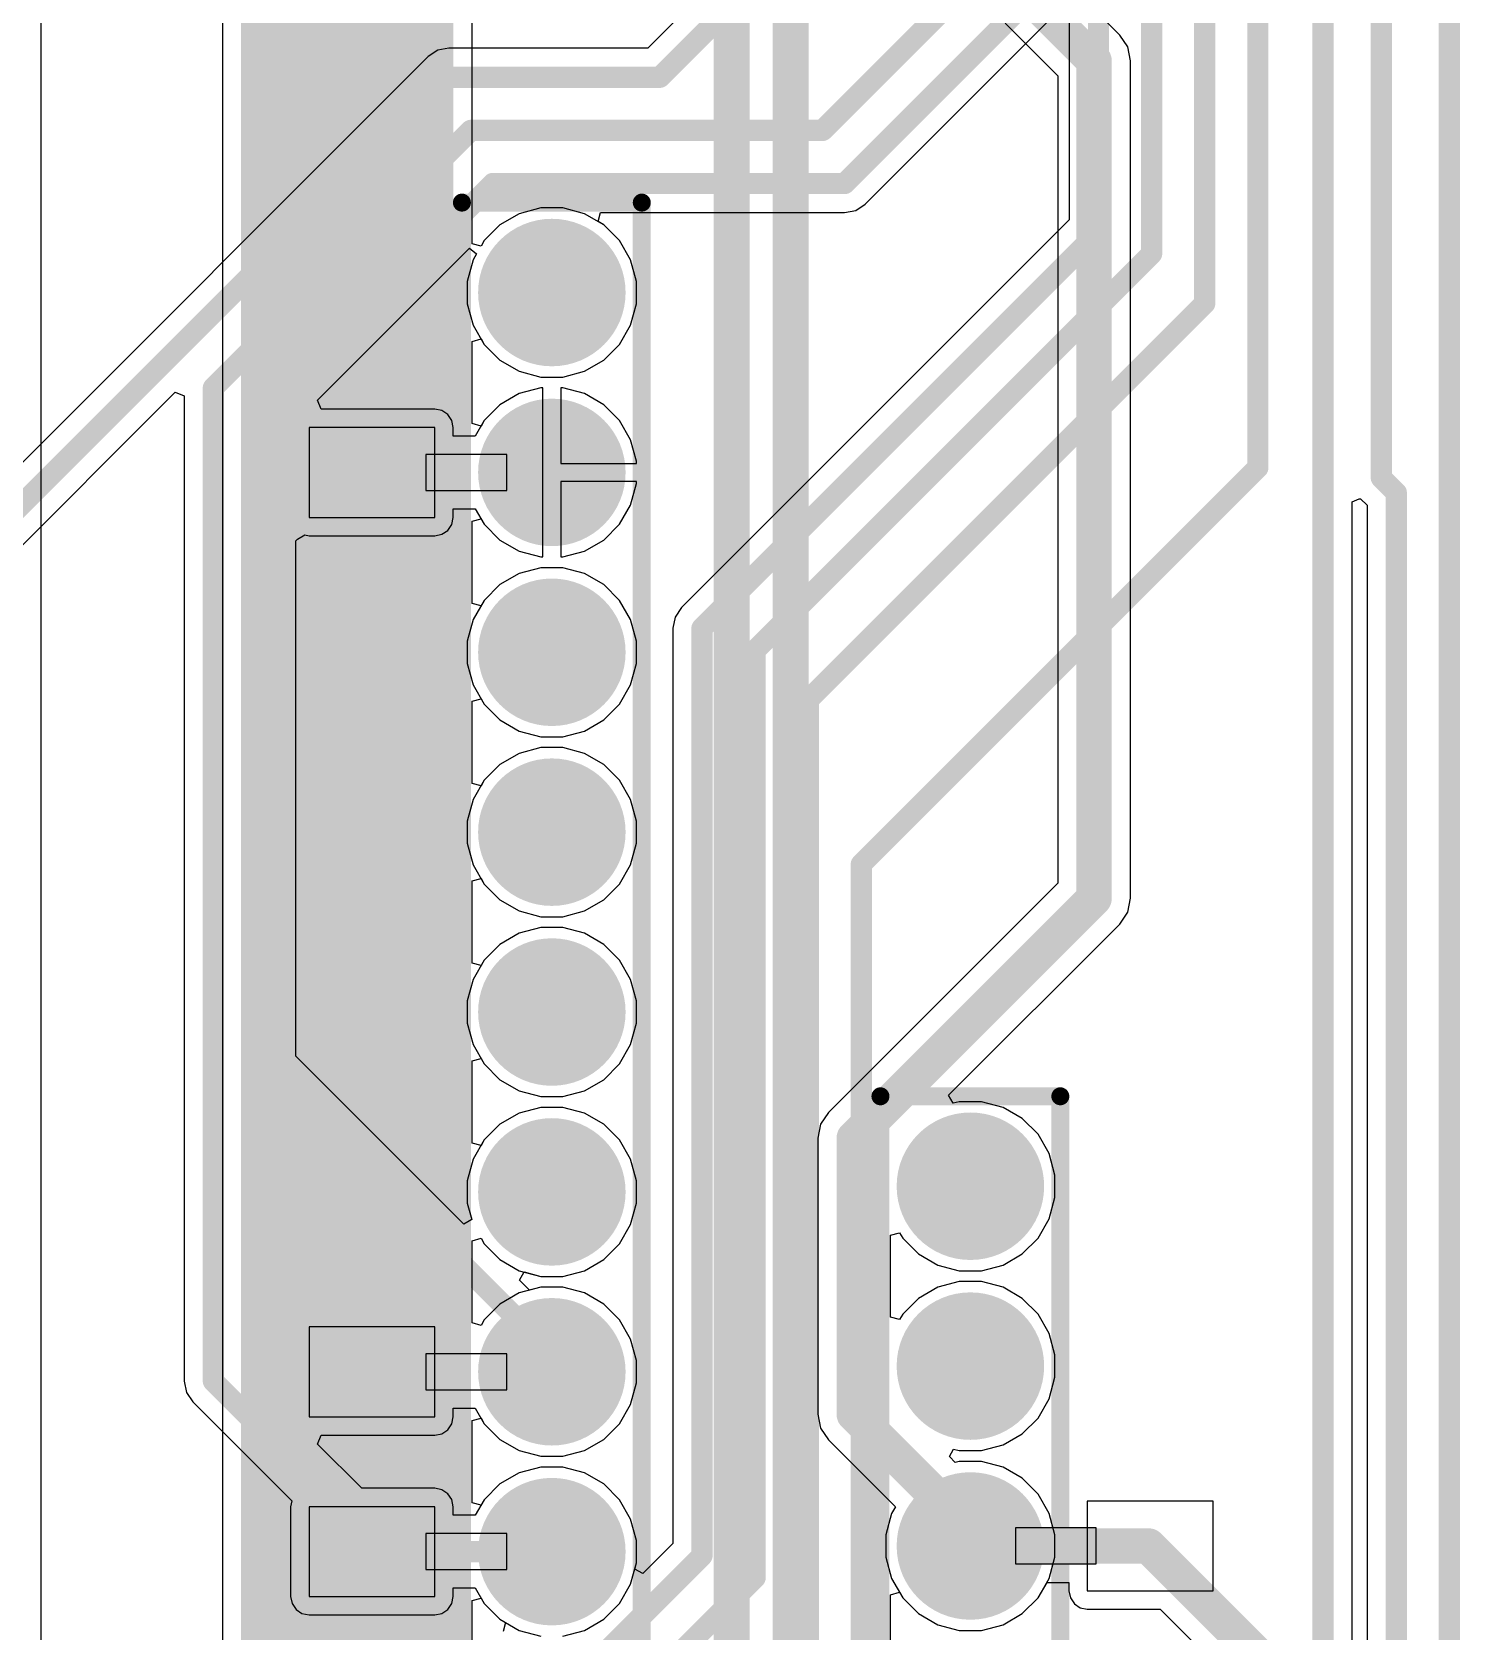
# Model space of a CAD drawing. Header units: inches. Extents: x -0.01 to 4.3, y -0.01 to 7.88.
# Drawn here: x 1.739 to 2.532, y 1.407 to 2.296 of the extents above; entities that cross this region are included whole.
import ezdxf

# ---------------------------------------------------------------- set-up
doc = ezdxf.new("R2010")
doc.units = ezdxf.units.IN
doc.header["$MEASUREMENT"] = 0
for name, color, linetype in [('Bottom Layer', 5, 'Continuous'), ('Bottom Solder', 6, 'Continuous'), ('Multi-Layer', 9, 'Continuous'), ('Pad Holes', 156, 'Continuous'), ('Route Tool Path', 56, 'Continuous'), ('Top Layer', 1, 'Continuous'), ('Top Overlay', 2, 'Continuous'), ('Top Solder', 216, 'Continuous')]:
    doc.layers.add(name, color=color, linetype=linetype)

# ---------------------------------------------------------------- blocks, each defined once
blk = doc.blocks.new('M_______M____S______34')
at = {"layer": 'Bottom Layer'}
h = blk.add_hatch(color=5, dxfattribs=at)
edge = h.paths.add_edge_path()
edge.add_arc((0.95, 0.625), 0.037, 0, 360)
h = blk.add_hatch(color=5, dxfattribs=at)
edge = h.paths.add_edge_path()
edge.add_arc((0.95, 0.525), 0.037, 0, 360)
h = blk.add_hatch(color=5, dxfattribs=at)
edge = h.paths.add_edge_path()
edge.add_arc((0.95, 0.425), 0.037, 0, 360)
h = blk.add_hatch(color=5, dxfattribs=at)
edge = h.paths.add_edge_path()
edge.add_arc((0.95, 0.325), 0.037, 0, 360)
h = blk.add_hatch(color=5, dxfattribs=at)
edge = h.paths.add_edge_path()
edge.add_arc((0.95, 0.225), 0.037, 0, 360)
h = blk.add_hatch(color=5, dxfattribs=at)
edge = h.paths.add_edge_path()
edge.add_arc((0.95, 0.125), 0.037, 0, 360)
h = blk.add_hatch(color=5, dxfattribs=at)
edge = h.paths.add_edge_path()
edge.add_arc((0.95, 0.025), 0.037, 0, 360)
h = blk.add_hatch(color=5, dxfattribs=at)
edge = h.paths.add_edge_path()
edge.add_arc((0.95, -0.075), 0.037, 0, 360)
at = {"layer": 'Bottom Solder'}
h = blk.add_hatch(color=6, dxfattribs=at)
edge = h.paths.add_edge_path()
edge.add_arc((0.95, 0.625), 0.041, 0, 360)
h = blk.add_hatch(color=6, dxfattribs=at)
edge = h.paths.add_edge_path()
edge.add_arc((0.95, 0.525), 0.041, 0, 360)
h = blk.add_hatch(color=6, dxfattribs=at)
edge = h.paths.add_edge_path()
edge.add_arc((0.95, 0.425), 0.041, 0, 360)
h = blk.add_hatch(color=6, dxfattribs=at)
edge = h.paths.add_edge_path()
edge.add_arc((0.95, 0.325), 0.041, 0, 360)
h = blk.add_hatch(color=6, dxfattribs=at)
edge = h.paths.add_edge_path()
edge.add_arc((0.95, 0.225), 0.041, 0, 360)
h = blk.add_hatch(color=6, dxfattribs=at)
edge = h.paths.add_edge_path()
edge.add_arc((0.95, 0.125), 0.041, 0, 360)
h = blk.add_hatch(color=6, dxfattribs=at)
edge = h.paths.add_edge_path()
edge.add_arc((0.95, 0.025), 0.041, 0, 360)
h = blk.add_hatch(color=6, dxfattribs=at)
edge = h.paths.add_edge_path()
edge.add_arc((0.95, -0.075), 0.041, 0, 360)
at = {"layer": 'Multi-Layer'}
h = blk.add_hatch(color=9, dxfattribs=at)
edge = h.paths.add_edge_path()
edge.add_arc((0.95, 0.625), 0.037, 0, 360)
h = blk.add_hatch(color=9, dxfattribs=at)
edge = h.paths.add_edge_path()
edge.add_arc((0.95, 0.525), 0.037, 0, 360)
h = blk.add_hatch(color=9, dxfattribs=at)
edge = h.paths.add_edge_path()
edge.add_arc((0.95, 0.425), 0.037, 0, 360)
h = blk.add_hatch(color=9, dxfattribs=at)
edge = h.paths.add_edge_path()
edge.add_arc((0.95, 0.325), 0.037, 0, 360)
h = blk.add_hatch(color=9, dxfattribs=at)
edge = h.paths.add_edge_path()
edge.add_arc((0.95, 0.225), 0.037, 0, 360)
h = blk.add_hatch(color=9, dxfattribs=at)
edge = h.paths.add_edge_path()
edge.add_arc((0.95, 0.125), 0.037, 0, 360)
h = blk.add_hatch(color=9, dxfattribs=at)
edge = h.paths.add_edge_path()
edge.add_arc((0.95, 0.025), 0.037, 0, 360)
h = blk.add_hatch(color=9, dxfattribs=at)
edge = h.paths.add_edge_path()
edge.add_arc((0.95, -0.075), 0.037, 0, 360)
at = {"layer": 'Pad Holes'}
h = blk.add_hatch(color=7, dxfattribs=at)
edge = h.paths.add_edge_path()
edge.add_arc((0.95, 0.625), 0.02, 0, 360)
h = blk.add_hatch(color=7, dxfattribs=at)
edge = h.paths.add_edge_path()
edge.add_arc((0.95, 0.525), 0.02, 0, 360)
h = blk.add_hatch(color=7, dxfattribs=at)
edge = h.paths.add_edge_path()
edge.add_arc((0.95, 0.425), 0.02, 0, 360)
h = blk.add_hatch(color=7, dxfattribs=at)
edge = h.paths.add_edge_path()
edge.add_arc((0.95, 0.325), 0.02, 0, 360)
h = blk.add_hatch(color=7, dxfattribs=at)
edge = h.paths.add_edge_path()
edge.add_arc((0.95, 0.225), 0.02, 0, 360)
h = blk.add_hatch(color=7, dxfattribs=at)
edge = h.paths.add_edge_path()
edge.add_arc((0.95, 0.125), 0.02, 0, 360)
h = blk.add_hatch(color=7, dxfattribs=at)
edge = h.paths.add_edge_path()
edge.add_arc((0.95, 0.025), 0.02, 0, 360)
h = blk.add_hatch(color=7, dxfattribs=at)
edge = h.paths.add_edge_path()
edge.add_arc((0.95, -0.075), 0.02, 0, 360)
at = {"layer": 'Top Layer'}
h = blk.add_hatch(color=1, dxfattribs=at)
edge = h.paths.add_edge_path()
edge.add_arc((0.95, 0.625), 0.037, 0, 360)
h = blk.add_hatch(color=1, dxfattribs=at)
edge = h.paths.add_edge_path()
edge.add_arc((0.95, 0.525), 0.037, 0, 360)
h = blk.add_hatch(color=1, dxfattribs=at)
edge = h.paths.add_edge_path()
edge.add_arc((0.95, 0.425), 0.037, 0, 360)
h = blk.add_hatch(color=1, dxfattribs=at)
edge = h.paths.add_edge_path()
edge.add_arc((0.95, 0.325), 0.037, 0, 360)
h = blk.add_hatch(color=1, dxfattribs=at)
edge = h.paths.add_edge_path()
edge.add_arc((0.95, 0.225), 0.037, 0, 360)
h = blk.add_hatch(color=1, dxfattribs=at)
edge = h.paths.add_edge_path()
edge.add_arc((0.95, 0.125), 0.037, 0, 360)
h = blk.add_hatch(color=1, dxfattribs=at)
edge = h.paths.add_edge_path()
edge.add_arc((0.95, 0.025), 0.037, 0, 360)
h = blk.add_hatch(color=1, dxfattribs=at)
edge = h.paths.add_edge_path()
edge.add_arc((0.95, -0.075), 0.037, 0, 360)
at = {"layer": 'Top Solder'}
h = blk.add_hatch(color=216, dxfattribs=at)
edge = h.paths.add_edge_path()
edge.add_arc((0.95, 0.625), 0.041, 0, 360)
h = blk.add_hatch(color=216, dxfattribs=at)
edge = h.paths.add_edge_path()
edge.add_arc((0.95, 0.525), 0.041, 0, 360)
h = blk.add_hatch(color=216, dxfattribs=at)
edge = h.paths.add_edge_path()
edge.add_arc((0.95, 0.425), 0.041, 0, 360)
h = blk.add_hatch(color=216, dxfattribs=at)
edge = h.paths.add_edge_path()
edge.add_arc((0.95, 0.325), 0.041, 0, 360)
h = blk.add_hatch(color=216, dxfattribs=at)
edge = h.paths.add_edge_path()
edge.add_arc((0.95, 0.225), 0.041, 0, 360)
h = blk.add_hatch(color=216, dxfattribs=at)
edge = h.paths.add_edge_path()
edge.add_arc((0.95, 0.125), 0.041, 0, 360)
h = blk.add_hatch(color=216, dxfattribs=at)
edge = h.paths.add_edge_path()
edge.add_arc((0.95, 0.025), 0.041, 0, 360)
h = blk.add_hatch(color=216, dxfattribs=at)
edge = h.paths.add_edge_path()
edge.add_arc((0.95, -0.075), 0.041, 0, 360)
at = {"layer": 'Bottom Layer'}
for p, q in [((0.885, 0.55), (0.815, 0.55)), ((0.815, 0.55), (0.815, 0.5)), ((0.885, 0.5), (0.885, 0.55)), ((0.925, 0.535), (0.88, 0.535)), ((0.88, 0.535), (0.88, 0.515)), ((0.925, 0.515), (0.925, 0.535)), ((0.88, 0.515), (0.925, 0.515)), ((0.815, 0.5), (0.885, 0.5)), ((0.885, 0.05), (0.815, 0.05)), ((0.815, 0.05), (0.815, 0)), ((0.885, 0), (0.885, 0.05)), ((0.925, 0.035), (0.88, 0.035)), ((0.88, 0.035), (0.88, 0.015)), ((0.925, 0.015), (0.925, 0.035)), ((0.88, 0.015), (0.925, 0.015)), ((0.815, 0), (0.885, 0)), ((0.885, -0.05), (0.815, -0.05)), ((0.815, -0.05), (0.815, -0.1)), ((0.885, -0.1), (0.885, -0.05)), ((0.925, -0.065), (0.88, -0.065)), ((0.88, -0.065), (0.88, -0.085)), ((0.925, -0.085), (0.925, -0.065)), ((0.88, -0.085), (0.925, -0.085)), ((0.815, -0.1), (0.885, -0.1))]:
    blk.add_line(p, q, dxfattribs=at)
at = {"layer": 'Route Tool Path'}
blk.add_lwpolyline([(1.05, -1.025, 0.008, 0.008, 0), (1.05, 1.075, 0.008, 0.008, 0)], format="xyseb", dxfattribs=at)
at = {"layer": 'Top Overlay'}
for points in [[(1.05, -1.025, 0.02, 0.02, 0), (1.05, 1.075, 0.02, 0.02, 0)], [(0.9, -0.125, 0.01, 0.01, 0), (0.9, 0.675, 0.01, 0.01, 0)], [(0.9, 0.675, 0.01, 0.01, 0), (1, 0.675, 0.01, 0.01, 0)], [(1, -0.125, 0.01, 0.01, 0), (1, 0.675, 0.01, 0.01, 0)]]:
    blk.add_lwpolyline(points, format="xyseb", dxfattribs=at)
for points in [[(0.8975, 0.675, 0.005, 0.005, 1), (0.9025, 0.675, 0.005, 0.005, 1)], [(0.8975, 0.675, 0.005, 0.005, 1), (0.9025, 0.675, 0.005, 0.005, 1)], [(0.9975, 0.675, 0.005, 0.005, 1), (1.0025, 0.675, 0.005, 0.005, 1)], [(0.9975, 0.675, 0.005, 0.005, 1), (1.0025, 0.675, 0.005, 0.005, 1)]]:
    blk.add_lwpolyline(points, format="xyseb", close=True, dxfattribs=at)
blk = doc.blocks.new('M_______M____S______35')
at = {"layer": 'Bottom Layer'}
h = blk.add_hatch(color=5, dxfattribs=at)
edge = h.paths.add_edge_path()
edge.add_arc((-0.95, 0.225), 0.037, 0, 360)
h = blk.add_hatch(color=5, dxfattribs=at)
edge = h.paths.add_edge_path()
edge.add_arc((-0.95, 0.125), 0.037, 0, 360)
h = blk.add_hatch(color=5, dxfattribs=at)
edge = h.paths.add_edge_path()
edge.add_arc((-0.95, 0.025), 0.037, 0, 360)
at = {"layer": 'Bottom Solder'}
h = blk.add_hatch(color=6, dxfattribs=at)
edge = h.paths.add_edge_path()
edge.add_arc((-0.95, 0.225), 0.041, 0, 360)
h = blk.add_hatch(color=6, dxfattribs=at)
edge = h.paths.add_edge_path()
edge.add_arc((-0.95, 0.125), 0.041, 0, 360)
h = blk.add_hatch(color=6, dxfattribs=at)
edge = h.paths.add_edge_path()
edge.add_arc((-0.95, 0.025), 0.041, 0, 360)
at = {"layer": 'Multi-Layer'}
h = blk.add_hatch(color=9, dxfattribs=at)
edge = h.paths.add_edge_path()
edge.add_arc((-0.95, 0.225), 0.037, 0, 360)
h = blk.add_hatch(color=9, dxfattribs=at)
edge = h.paths.add_edge_path()
edge.add_arc((-0.95, 0.125), 0.037, 0, 360)
h = blk.add_hatch(color=9, dxfattribs=at)
edge = h.paths.add_edge_path()
edge.add_arc((-0.95, 0.025), 0.037, 0, 360)
at = {"layer": 'Pad Holes'}
h = blk.add_hatch(color=7, dxfattribs=at)
edge = h.paths.add_edge_path()
edge.add_arc((-0.95, 0.225), 0.02, 0, 360)
h = blk.add_hatch(color=7, dxfattribs=at)
edge = h.paths.add_edge_path()
edge.add_arc((-0.95, 0.125), 0.02, 0, 360)
h = blk.add_hatch(color=7, dxfattribs=at)
edge = h.paths.add_edge_path()
edge.add_arc((-0.95, 0.025), 0.02, 0, 360)
at = {"layer": 'Top Layer'}
h = blk.add_hatch(color=1, dxfattribs=at)
edge = h.paths.add_edge_path()
edge.add_arc((-0.95, 0.225), 0.037, 0, 360)
h = blk.add_hatch(color=1, dxfattribs=at)
edge = h.paths.add_edge_path()
edge.add_arc((-0.95, 0.125), 0.037, 0, 360)
h = blk.add_hatch(color=1, dxfattribs=at)
edge = h.paths.add_edge_path()
edge.add_arc((-0.95, 0.025), 0.037, 0, 360)
at = {"layer": 'Top Solder'}
h = blk.add_hatch(color=216, dxfattribs=at)
edge = h.paths.add_edge_path()
edge.add_arc((-0.95, 0.225), 0.041, 0, 360)
h = blk.add_hatch(color=216, dxfattribs=at)
edge = h.paths.add_edge_path()
edge.add_arc((-0.95, 0.125), 0.041, 0, 360)
h = blk.add_hatch(color=216, dxfattribs=at)
edge = h.paths.add_edge_path()
edge.add_arc((-0.95, 0.025), 0.041, 0, 360)
at = {"layer": 'Bottom Layer'}
for p, q in [((-0.885, 0.05), (-0.885, 0)), ((-0.815, 0.05), (-0.885, 0.05)), ((-0.815, 0), (-0.815, 0.05)), ((-0.925, 0.035), (-0.925, 0.015)), ((-0.88, 0.035), (-0.925, 0.035)), ((-0.88, 0.015), (-0.88, 0.035)), ((-0.925, 0.015), (-0.88, 0.015)), ((-0.885, 0), (-0.815, 0))]:
    blk.add_line(p, q, dxfattribs=at)
at = {"layer": 'Route Tool Path'}
blk.add_lwpolyline([(-1.05, -1.075, 0.008, 0.008, 0), (-1.05, 1.075, 0.008, 0.008, 0)], format="xyseb", dxfattribs=at)
at = {"layer": 'Top Overlay'}
for points in [[(-1.05, -1.075, 0.02, 0.02, 0), (-1.05, 1.075, 0.02, 0.02, 0)], [(-1, -0.325, 0.01, 0.01, 0), (-1, 0.275, 0.01, 0.01, 0)], [(-1, 0.275, 0.01, 0.01, 0), (-0.9, 0.275, 0.01, 0.01, 0)], [(-0.9, -0.325, 0.01, 0.01, 0), (-0.9, 0.275, 0.01, 0.01, 0)]]:
    blk.add_lwpolyline(points, format="xyseb", dxfattribs=at)
for points in [[(-1.0025, 0.275, 0.005, 0.005, 1), (-0.9975, 0.275, 0.005, 0.005, 1)], [(-1.0025, 0.275, 0.005, 0.005, 1), (-0.9975, 0.275, 0.005, 0.005, 1)], [(-0.9025, 0.275, 0.005, 0.005, 1), (-0.8975, 0.275, 0.005, 0.005, 1)], [(-0.9025, 0.275, 0.005, 0.005, 1), (-0.8975, 0.275, 0.005, 0.005, 1)]]:
    blk.add_lwpolyline(points, format="xyseb", close=True, dxfattribs=at)

msp = doc.modelspace()

# ---------------------------------------------------------------- linework, layer by layer
at = {"layer": 'Bottom Layer'}
for p, q in [((2.13415, 2.34033), (2.0809, 2.28708)), ((2.20179, 2.20034), (2.31023, 2.30877)), ((2.31523, 2.3067), (2.31523, 2.19168)), ((1.96411, 2.28584), (1.95885, 2.28233)), ((1.97031, 2.28708), (1.96411, 2.28584)), ((2.0809, 2.28708), (1.97031, 2.28708)), ((1.95885, 2.28233), (0.52247, 0.84595)), ((2.19033, 2.19559), (2.19653, 2.19682)), ((2.19653, 2.19682), (2.20179, 2.20034)), ((2.05331, 2.19059), (2.05465, 2.19559)), ((2.05642, 2.18879), (2.05331, 2.19059)), ((2.05465, 2.19559), (2.19033, 2.19559)), ((2.06517, 2.18004), (2.05642, 2.18879)), ((2.31523, 2.19168), (2.09956, 1.97601)), ((2.07136, 2.16932), (2.06517, 2.18004)), ((1.89728, 2.09138), (1.98176, 2.17585)), ((1.98376, 2.16932), (1.98056, 2.15737)), ((1.98176, 2.17585), (1.98576, 2.17278)), ((1.98576, 2.17278), (1.98376, 2.16932)), ((2.07456, 2.15737), (2.07136, 2.16932)), ((1.98056, 2.15737), (1.98056, 2.14499)), ((2.07456, 2.14499), (2.07456, 2.15737)), ((1.98056, 2.14499), (1.98376, 2.13304)), ((2.07136, 2.13304), (2.07456, 2.14499)), ((1.98376, 2.13304), (1.98995, 2.12232)), ((2.06517, 2.12232), (2.07136, 2.13304)), ((1.98995, 2.12232), (1.9987, 2.11357)), ((2.05642, 2.11357), (2.06517, 2.12232)), ((1.9987, 2.11357), (2.00942, 2.10738)), ((2.00942, 2.10738), (2.02137, 2.10418)), ((2.03375, 2.10418), (2.0457, 2.10738)), ((2.0457, 2.10738), (2.05642, 2.11357)), ((2.02137, 2.09818), (2.00942, 2.09498)), ((2.02137, 2.10418), (2.03375, 2.10418)), ((2.02256, 2.09818), (2.02137, 2.09818)), ((2.02256, 2.05118), (2.02256, 2.09818)), ((2.03375, 2.09818), (2.03256, 2.09818)), ((2.03256, 2.09818), (2.03256, 2.05618)), ((2.0457, 2.09498), (2.03375, 2.09818)), ((0.55015, 0.82776), (1.81819, 2.0958)), ((1.81819, 2.0958), (1.82319, 2.09373)), ((1.82319, 2.09373), (1.82319, 1.54592)), ((1.89935, 2.08638), (1.89728, 2.09138)), ((2.00942, 2.09498), (1.9987, 2.08879)), ((2.05642, 2.08879), (2.0457, 2.09498)), ((1.96256, 2.08638), (1.89935, 2.08638)), ((1.96646, 2.0856), (1.96256, 2.08638)), ((1.96977, 2.08339), (1.96646, 2.0856)), ((1.97198, 2.08008), (1.96977, 2.08339)), ((1.9987, 2.08879), (1.98995, 2.08004)), ((2.06517, 2.08004), (2.05642, 2.08879)), ((1.97276, 2.07618), (1.97198, 2.08008)), ((1.97276, 2.07138), (1.97276, 2.07618)), ((1.98495, 2.07138), (1.97276, 2.07138)), ((1.98995, 2.08004), (1.98495, 2.07138)), ((2.07136, 2.06932), (2.06517, 2.08004)), ((2.07456, 2.05737), (2.07136, 2.06932)), ((2.03256, 2.05618), (2.07456, 2.05618)), ((2.07456, 2.05618), (2.07456, 2.05737)), ((2.02256, 2.00418), (2.02256, 2.05118)), ((2.07456, 2.04618), (2.03256, 2.04618)), ((2.03256, 2.04618), (2.03256, 2.00418)), ((2.07136, 2.03304), (2.07456, 2.04499)), ((2.07456, 2.04499), (2.07456, 2.04618)), ((2.47248, 2.03486), (2.47637, 2.03642)), ((2.47637, 2.03642), (2.47714, 2.03648)), ((2.47714, 2.03648), (2.48078, 2.033)), ((1.97276, 2.02618), (1.97276, 2.03099)), ((1.97276, 2.03099), (1.98495, 2.03099)), ((1.98495, 2.03099), (1.98995, 2.02232)), ((2.06517, 2.02232), (2.07136, 2.03304)), ((2.47248, 0.99526), (2.47248, 2.03486)), ((2.48078, 2.033), (2.48078, 0.95138)), ((1.96646, 2.01676), (1.96977, 2.01897)), ((1.96977, 2.01897), (1.97198, 2.02228)), ((1.97198, 2.02228), (1.97276, 2.02618)), ((1.98995, 2.02232), (1.9987, 2.01357)), ((2.05642, 2.01357), (2.06517, 2.02232)), ((1.88515, 2.01309), (1.88614, 2.01412)), ((1.88515, 1.72658), (1.88515, 2.01309)), ((1.88614, 2.01412), (1.89015, 2.01646)), ((1.89015, 2.01646), (1.89256, 2.01599)), ((1.89256, 2.01599), (1.96256, 2.01599)), ((1.96256, 2.01599), (1.96646, 2.01676)), ((1.9987, 2.01357), (2.00942, 2.00738)), ((2.0457, 2.00738), (2.05642, 2.01357)), ((2.00942, 2.00738), (2.02137, 2.00418)), ((2.02137, 2.00418), (2.02256, 2.00418)), ((2.03256, 2.00418), (2.03375, 2.00418)), ((2.03375, 2.00418), (2.0457, 2.00738)), ((2.00942, 1.99498), (1.9987, 1.98879)), ((2.02137, 1.99818), (2.00942, 1.99498)), ((2.03375, 1.99818), (2.02137, 1.99818)), ((2.0457, 1.99498), (2.03375, 1.99818)), ((2.05642, 1.98879), (2.0457, 1.99498)), ((1.9987, 1.98879), (1.98995, 1.98004)), ((2.06517, 1.98004), (2.05642, 1.98879)), ((1.98995, 1.98004), (1.98376, 1.96932)), ((2.07136, 1.96932), (2.06517, 1.98004)), ((2.09956, 1.97601), (2.09605, 1.97075)), ((1.98376, 1.96932), (1.98056, 1.95737)), ((2.07456, 1.95737), (2.07136, 1.96932)), ((2.09605, 1.97075), (2.09481, 1.96454)), ((1.98056, 1.95737), (1.98056, 1.94499)), ((2.07456, 1.94499), (2.07456, 1.95737)), ((2.09481, 1.96454), (2.09481, 1.45564)), ((1.98056, 1.94499), (1.98376, 1.93304)), ((2.07136, 1.93304), (2.07456, 1.94499)), ((1.98376, 1.93304), (1.98995, 1.92232)), ((2.06517, 1.92232), (2.07136, 1.93304)), ((1.98995, 1.92232), (1.9987, 1.91357)), ((2.05642, 1.91357), (2.06517, 1.92232)), ((1.9987, 1.91357), (2.00942, 1.90738)), ((2.0457, 1.90738), (2.05642, 1.91357)), ((2.00942, 1.90738), (2.02137, 1.90418)), ((2.02137, 1.90418), (2.03375, 1.90418)), ((2.03375, 1.90418), (2.0457, 1.90738)), ((2.00942, 1.89498), (1.9987, 1.88879)), ((2.02137, 1.89818), (2.00942, 1.89498)), ((2.03375, 1.89818), (2.02137, 1.89818)), ((2.0457, 1.89498), (2.03375, 1.89818)), ((2.05642, 1.88879), (2.0457, 1.89498)), ((1.9987, 1.88879), (1.98995, 1.88004)), ((2.06517, 1.88004), (2.05642, 1.88879)), ((1.98995, 1.88004), (1.98376, 1.86932)), ((2.07136, 1.86932), (2.06517, 1.88004)), ((1.98376, 1.86932), (1.98056, 1.85737)), ((2.07456, 1.85737), (2.07136, 1.86932)), ((1.98056, 1.85737), (1.98056, 1.84499)), ((2.07456, 1.84499), (2.07456, 1.85737)), ((1.98056, 1.84499), (1.98376, 1.83304)), ((2.07136, 1.83304), (2.07456, 1.84499)), ((1.98376, 1.83304), (1.98995, 1.82232)), ((2.06517, 1.82232), (2.07136, 1.83304)), ((1.98995, 1.82232), (1.9987, 1.81357)), ((1.9987, 1.81357), (2.00942, 1.80738)), ((2.0457, 1.80738), (2.05642, 1.81357)), ((2.05642, 1.81357), (2.06517, 1.82232)), ((2.00942, 1.80738), (2.02137, 1.80418)), ((2.03375, 1.80418), (2.0457, 1.80738)), ((2.02137, 1.79818), (2.00942, 1.79498)), ((2.02137, 1.80418), (2.03375, 1.80418)), ((2.03375, 1.79818), (2.02137, 1.79818)), ((2.0457, 1.79498), (2.03375, 1.79818)), ((1.9987, 1.78879), (1.98995, 1.78004)), ((2.00942, 1.79498), (1.9987, 1.78879)), ((2.05642, 1.78879), (2.0457, 1.79498)), ((2.06517, 1.78004), (2.05642, 1.78879)), ((1.98995, 1.78004), (1.98376, 1.76932)), ((2.07136, 1.76932), (2.06517, 1.78004)), ((1.98376, 1.76932), (1.98056, 1.75737)), ((2.07456, 1.75737), (2.07136, 1.76932)), ((1.98056, 1.75737), (1.98056, 1.74499)), ((2.07456, 1.74499), (2.07456, 1.75737)), ((1.98056, 1.74499), (1.98376, 1.73304)), ((2.07136, 1.73304), (2.07456, 1.74499)), ((1.97855, 1.63318), (1.88515, 1.72658)), ((1.98376, 1.73304), (1.98995, 1.72232)), ((2.06517, 1.72232), (2.07136, 1.73304)), ((1.98995, 1.72232), (1.9987, 1.71357)), ((2.05642, 1.71357), (2.06517, 1.72232)), ((1.9987, 1.71357), (2.00942, 1.70738)), ((2.00942, 1.70738), (2.02137, 1.70418)), ((2.03375, 1.70418), (2.0457, 1.70738)), ((2.0457, 1.70738), (2.05642, 1.71357)), ((2.02137, 1.69818), (2.00942, 1.69498)), ((2.02137, 1.70418), (2.03375, 1.70418)), ((2.03375, 1.69818), (2.02137, 1.69818)), ((2.0457, 1.69498), (2.03375, 1.69818)), ((2.00942, 1.69498), (1.9987, 1.68879)), ((2.05642, 1.68879), (2.0457, 1.69498)), ((1.9987, 1.68879), (1.98995, 1.68004)), ((2.06517, 1.68004), (2.05642, 1.68879)), ((1.98995, 1.68004), (1.98376, 1.66932)), ((2.07136, 1.66932), (2.06517, 1.68004)), ((1.98376, 1.66932), (1.98056, 1.65737)), ((2.07456, 1.65737), (2.07136, 1.66932)), ((1.98056, 1.65737), (1.98056, 1.64499)), ((2.07456, 1.64499), (2.07456, 1.65737)), ((1.98056, 1.64499), (1.98303, 1.63577)), ((2.07136, 1.63304), (2.07456, 1.64499)), ((1.98303, 1.63577), (1.97855, 1.63318)), ((2.06517, 1.62232), (2.07136, 1.63304)), ((2.05642, 1.61357), (2.06517, 1.62232)), ((2.0457, 1.60738), (2.05642, 1.61357)), ((2.00956, 1.60217), (2.01215, 1.60665)), ((2.0152, 1.59653), (2.00956, 1.60217)), ((2.01215, 1.60665), (2.02137, 1.60418)), ((2.02137, 1.60418), (2.03375, 1.60418)), ((2.03375, 1.60418), (2.0457, 1.60738)), ((2.02137, 1.59818), (2.0152, 1.59653)), ((2.03375, 1.59818), (2.02137, 1.59818)), ((2.0457, 1.59498), (2.03375, 1.59818)), ((2.05642, 1.58879), (2.0457, 1.59498)), ((2.06517, 1.58004), (2.05642, 1.58879)), ((2.07136, 1.56932), (2.06517, 1.58004)), ((2.07456, 1.55737), (2.07136, 1.56932)), ((2.07456, 1.54499), (2.07456, 1.55737)), ((1.82319, 1.54592), (1.82443, 1.53972)), ((1.82443, 1.53972), (1.82794, 1.53446)), ((2.07136, 1.53304), (2.07456, 1.54499)), ((1.82794, 1.53446), (1.883, 1.4794)), ((1.97276, 1.52618), (1.97276, 1.53099)), ((1.97276, 1.53099), (1.98495, 1.53099)), ((1.98495, 1.53099), (1.98995, 1.52232)), ((2.06517, 1.52232), (2.07136, 1.53304)), ((1.96977, 1.51897), (1.97198, 1.52228)), ((1.97198, 1.52228), (1.97276, 1.52618)), ((1.98995, 1.52232), (1.9987, 1.51357)), ((2.05642, 1.51357), (2.06517, 1.52232)), ((1.89728, 1.51099), (1.89935, 1.51599)), ((1.89935, 1.51599), (1.96256, 1.51599)), ((1.96256, 1.51599), (1.96646, 1.51676)), ((1.96646, 1.51676), (1.96977, 1.51897)), ((1.9987, 1.51357), (2.00942, 1.50738)), ((2.0457, 1.50738), (2.05642, 1.51357)), ((1.92189, 1.48638), (1.89728, 1.51099)), ((2.00942, 1.50738), (2.02137, 1.50418)), ((2.02137, 1.50418), (2.03375, 1.50418)), ((2.03375, 1.50418), (2.0457, 1.50738)), ((2.00942, 1.49498), (1.9987, 1.48879)), ((2.02137, 1.49818), (2.00942, 1.49498)), ((2.03375, 1.49818), (2.02137, 1.49818)), ((2.0457, 1.49498), (2.03375, 1.49818)), ((2.05642, 1.48879), (2.0457, 1.49498)), ((1.96256, 1.48638), (1.92189, 1.48638)), ((1.96646, 1.4856), (1.96256, 1.48638)), ((1.96977, 1.48339), (1.96646, 1.4856)), ((1.9987, 1.48879), (1.98995, 1.48004)), ((2.06517, 1.48004), (2.05642, 1.48879)), ((1.883, 1.4794), (1.88236, 1.47618)), ((1.88236, 1.47618), (1.88236, 1.42618)), ((1.97198, 1.48008), (1.96977, 1.48339)), ((1.97276, 1.47618), (1.97198, 1.48008)), ((1.97276, 1.47138), (1.97276, 1.47618)), ((1.98995, 1.48004), (1.98495, 1.47138)), ((2.07136, 1.46932), (2.06517, 1.48004)), ((1.98495, 1.47138), (1.97276, 1.47138)), ((2.07456, 1.45737), (2.07136, 1.46932)), ((2.07456, 1.44499), (2.07456, 1.45737)), ((2.09481, 1.45564), (2.07811, 1.43894)), ((2.07363, 1.44152), (2.07456, 1.44499)), ((2.07811, 1.43894), (2.07363, 1.44152)), ((2.29785, 1.42547), (2.30283, 1.4341)), ((2.30283, 1.4341), (2.31504, 1.4341)), ((2.31504, 1.4341), (2.31504, 1.42933)), ((1.88236, 1.42618), (1.88314, 1.42228)), ((1.97198, 1.42228), (1.97276, 1.42618)), ((1.97276, 1.42618), (1.97276, 1.43099)), ((1.97276, 1.43099), (1.98495, 1.43099)), ((1.98495, 1.43099), (1.98995, 1.42232)), ((2.21583, 1.42724), (2.22083, 1.42858)), ((2.21583, 1.38142), (2.21583, 1.42724)), ((2.22083, 1.42858), (2.22263, 1.42547)), ((2.22263, 1.42547), (2.23138, 1.41672)), ((2.28909, 1.41672), (2.29785, 1.42547)), ((2.31504, 1.42933), (2.31582, 1.42543)), ((2.31582, 1.42543), (2.31803, 1.42212)), ((1.88314, 1.42228), (1.88535, 1.41897)), ((1.88535, 1.41897), (1.88866, 1.41676)), ((1.88866, 1.41676), (1.89256, 1.41599)), ((1.89256, 1.41599), (1.96256, 1.41599)), ((1.96256, 1.41599), (1.96646, 1.41676)), ((1.96646, 1.41676), (1.96977, 1.41897)), ((1.96977, 1.41897), (1.97198, 1.42228)), ((1.98995, 1.42232), (1.9987, 1.41357)), ((1.9987, 1.41357), (2.00181, 1.41178)), ((2.23138, 1.41672), (2.24209, 1.41053)), ((2.27838, 1.41053), (2.28909, 1.41672)), ((2.31803, 1.42212), (2.32133, 1.41991)), ((2.32133, 1.41991), (2.32524, 1.41913)), ((2.32524, 1.41913), (2.3658, 1.41913)), ((2.3658, 1.41913), (2.3904, 1.39453)), ((2.00181, 1.41178), (2.00047, 1.40678)), ((2.24209, 1.41053), (2.25405, 1.40733)), ((2.25405, 1.40733), (2.26642, 1.40733)), ((2.26642, 1.40733), (2.27838, 1.41053))]:
    msp.add_line(p, q, dxfattribs=at)
for points in [[(2.52653, 0.92722, 0.01181, 0.01181, 0), (2.52653, 2.63509, 0.01181, 0.01181, 0)], [(2.48868, 2.04823, 0.01181, 0.01181, 0), (2.48868, 2.54752, 0.01181, 0.01181, 0)], [(2.45626, 0.99526, 0.01181, 0.01181, 0), (2.45626, 2.53818, 0.01181, 0.01181, 0)], [(2.42003, 2.05377, 0.01181, 0.01181, 0), (2.42003, 2.51452, 0.01181, 0.01181, 0)], [(2.3905, 2.14512, 0.01181, 0.01181, 0), (2.3905, 2.50229, 0.01181, 0.01181, 0)], [(2.36098, 2.17273, 0.01181, 0.01181, 0), (2.36098, 2.49006, 0.01181, 0.01181, 0)], [(2.33145, 2.18496, 0.01181, 0.01181, 0), (2.33145, 2.47783, 0.01181, 0.01181, 0)], [(2.17809, 2.24133, 0.01181, 0.01181, 0), (2.27239, 2.33563, 0.01181, 0.01181, 0)], [(2.08762, 2.27086, 0.01181, 0.01181, 0), (2.14562, 2.32886, 0.01181, 0.01181, 0)], [(2.19033, 2.2118, 0.01181, 0.01181, 0), (2.30192, 2.3234, 0.01181, 0.01181, 0)], [(0.53394, 0.83448, 0.01181, 0.01181, 0), (1.97031, 2.27086, 0.01181, 0.01181, 0)], [(1.97031, 2.27086, 0.01181, 0.01181, 0), (2.08762, 2.27086, 0.01181, 0.01181, 0)], [(1.83941, 2.0982, 0.01181, 0.01181, 0), (1.98254, 2.24133, 0.01181, 0.01181, 0)], [(1.98254, 2.24133, 0.01181, 0.01181, 0), (2.17809, 2.24133, 0.01181, 0.01181, 0)], [(1.86894, 2.08597, 0.01181, 0.01181, 0), (1.99477, 2.2118, 0.01181, 0.01181, 0)], [(1.99477, 2.2118, 0.01181, 0.01181, 0), (2.19033, 2.2118, 0.01181, 0.01181, 0)], [(2.11103, 1.96454, 0.01181, 0.01181, 0), (2.33145, 2.18496, 0.01181, 0.01181, 0)], [(2.14056, 1.95231, 0.01181, 0.01181, 0), (2.36098, 2.17273, 0.01181, 0.01181, 0)], [(2.17009, 1.92471, 0.01181, 0.01181, 0), (2.3905, 2.14512, 0.01181, 0.01181, 0)], [(1.83941, 1.54592, 0.01181, 0.01181, 0), (1.83941, 2.0982, 0.01181, 0.01181, 0)], [(1.86894, 1.71986, 0.01181, 0.01181, 0), (1.86894, 2.08597, 0.01181, 0.01181, 0)], [(2.19961, 1.83336, 0.01181, 0.01181, 0), (2.42003, 2.05377, 0.01181, 0.01181, 0)], [(2.48868, 2.04823, 0.01181, 0.01181, 0), (2.497, 2.03992, 0.01181, 0.01181, 0)], [(2.497, 0.94466, 0.01181, 0.01181, 0), (2.497, 2.03992, 0.01181, 0.01181, 0)], [(2.11103, 1.44892, 0.01181, 0.01181, 0), (2.11103, 1.96454, 0.01181, 0.01181, 0)], [(2.14056, 1.43669, 0.01181, 0.01181, 0), (2.14056, 1.95231, 0.01181, 0.01181, 0)], [(2.17009, 1.39371, 0.01181, 0.01181, 0), (2.17009, 1.92471, 0.01181, 0.01181, 0)], [(2.19961, 1.22324, 0.01181, 0.01181, 0), (2.19961, 1.83336, 0.01181, 0.01181, 0)], [(1.86894, 1.71986, 0.01181, 0.01181, 0), (2.02756, 1.56124, 0.01181, 0.01181, 0)], [(2.02756, 1.55118, 0.01181, 0.01181, 0), (2.02756, 1.56124, 0.01181, 0.01181, 0)], [(1.83941, 1.54592, 0.01181, 0.01181, 0), (1.93415, 1.45118, 0.01181, 0.01181, 0)], [(2.26024, 1.45433, 0.01969, 0.01969, 0), (2.35921, 1.45433, 0.01969, 0.01969, 0)], [(2.35921, 1.45433, 0.01969, 0.01969, 0), (2.4228, 1.39075, 0.01969, 0.01969, 0)], [(1.93415, 1.45118, 0.01181, 0.01181, 0), (2.02756, 1.45118, 0.01181, 0.01181, 0)], [(2.05267, 1.39056, 0.01181, 0.01181, 0), (2.11103, 1.44892, 0.01181, 0.01181, 0)], [(2.0649, 1.36103, 0.01181, 0.01181, 0), (2.14056, 1.43669, 0.01181, 0.01181, 0)]]:
    msp.add_lwpolyline(points, format="xyseb", dxfattribs=at)
for points in [[(1.96736, 2.27086, 0.00591, 0.00591, 1), (1.97327, 2.27086, 0.00591, 0.00591, 1)], [(1.96736, 2.27086, 0.00591, 0.00591, 1), (1.97327, 2.27086, 0.00591, 0.00591, 1)], [(2.08467, 2.27086, 0.00591, 0.00591, 1), (2.09057, 2.27086, 0.00591, 0.00591, 1)], [(2.08467, 2.27086, 0.00591, 0.00591, 1), (2.09057, 2.27086, 0.00591, 0.00591, 1)], [(1.97959, 2.24133, 0.00591, 0.00591, 1), (1.9855, 2.24133, 0.00591, 0.00591, 1)], [(1.97959, 2.24133, 0.00591, 0.00591, 1), (1.9855, 2.24133, 0.00591, 0.00591, 1)], [(2.17514, 2.24133, 0.00591, 0.00591, 1), (2.18105, 2.24133, 0.00591, 0.00591, 1)], [(2.17514, 2.24133, 0.00591, 0.00591, 1), (2.18105, 2.24133, 0.00591, 0.00591, 1)], [(1.99182, 2.2118, 0.00591, 0.00591, 1), (1.99773, 2.2118, 0.00591, 0.00591, 1)], [(1.99182, 2.2118, 0.00591, 0.00591, 1), (1.99773, 2.2118, 0.00591, 0.00591, 1)], [(2.18737, 2.2118, 0.00591, 0.00591, 1), (2.19328, 2.2118, 0.00591, 0.00591, 1)], [(2.18737, 2.2118, 0.00591, 0.00591, 1), (2.19328, 2.2118, 0.00591, 0.00591, 1)], [(2.3285, 2.18496, 0.00591, 0.00591, 1), (2.3344, 2.18496, 0.00591, 0.00591, 1)], [(2.3285, 2.18496, 0.00591, 0.00591, 1), (2.3344, 2.18496, 0.00591, 0.00591, 1)], [(2.35802, 2.17273, 0.00591, 0.00591, 1), (2.36393, 2.17273, 0.00591, 0.00591, 1)], [(2.35802, 2.17273, 0.00591, 0.00591, 1), (2.36393, 2.17273, 0.00591, 0.00591, 1)], [(2.38755, 2.14512, 0.00591, 0.00591, 1), (2.39346, 2.14512, 0.00591, 0.00591, 1)], [(2.38755, 2.14512, 0.00591, 0.00591, 1), (2.39346, 2.14512, 0.00591, 0.00591, 1)], [(1.83646, 2.0982, 0.00591, 0.00591, 1), (1.84236, 2.0982, 0.00591, 0.00591, 1)], [(1.83646, 2.0982, 0.00591, 0.00591, 1), (1.84236, 2.0982, 0.00591, 0.00591, 1)], [(1.86598, 2.08597, 0.00591, 0.00591, 1), (1.87189, 2.08597, 0.00591, 0.00591, 1)], [(1.86598, 2.08597, 0.00591, 0.00591, 1), (1.87189, 2.08597, 0.00591, 0.00591, 1)], [(2.41708, 2.05377, 0.00591, 0.00591, 1), (2.42298, 2.05377, 0.00591, 0.00591, 1)], [(2.41708, 2.05377, 0.00591, 0.00591, 1), (2.42298, 2.05377, 0.00591, 0.00591, 1)], [(2.48573, 2.04823, 0.00591, 0.00591, 1), (2.49164, 2.04823, 0.00591, 0.00591, 1)], [(2.48573, 2.04823, 0.00591, 0.00591, 1), (2.49164, 2.04823, 0.00591, 0.00591, 1)], [(2.49405, 2.03992, 0.00591, 0.00591, 1), (2.49995, 2.03992, 0.00591, 0.00591, 1)], [(2.49405, 2.03992, 0.00591, 0.00591, 1), (2.49995, 2.03992, 0.00591, 0.00591, 1)], [(2.10808, 1.96454, 0.00591, 0.00591, 1), (2.11398, 1.96454, 0.00591, 0.00591, 1)], [(2.10808, 1.96454, 0.00591, 0.00591, 1), (2.11398, 1.96454, 0.00591, 0.00591, 1)], [(2.13761, 1.95231, 0.00591, 0.00591, 1), (2.14351, 1.95231, 0.00591, 0.00591, 1)], [(2.13761, 1.95231, 0.00591, 0.00591, 1), (2.14351, 1.95231, 0.00591, 0.00591, 1)], [(2.16713, 1.92471, 0.00591, 0.00591, 1), (2.17304, 1.92471, 0.00591, 0.00591, 1)], [(2.16713, 1.92471, 0.00591, 0.00591, 1), (2.17304, 1.92471, 0.00591, 0.00591, 1)], [(2.19666, 1.83336, 0.00591, 0.00591, 1), (2.20257, 1.83336, 0.00591, 0.00591, 1)], [(2.19666, 1.83336, 0.00591, 0.00591, 1), (2.20257, 1.83336, 0.00591, 0.00591, 1)], [(1.86598, 1.71986, 0.00591, 0.00591, 1), (1.87189, 1.71986, 0.00591, 0.00591, 1)], [(1.86598, 1.71986, 0.00591, 0.00591, 1), (1.87189, 1.71986, 0.00591, 0.00591, 1)], [(2.02461, 1.56124, 0.00591, 0.00591, 1), (2.03051, 1.56124, 0.00591, 0.00591, 1)], [(2.02461, 1.56124, 0.00591, 0.00591, 1), (2.03051, 1.56124, 0.00591, 0.00591, 1)], [(2.02461, 1.55118, 0.00591, 0.00591, 1), (2.03051, 1.55118, 0.00591, 0.00591, 1)], [(1.83646, 1.54592, 0.00591, 0.00591, 1), (1.84236, 1.54592, 0.00591, 0.00591, 1)], [(1.83646, 1.54592, 0.00591, 0.00591, 1), (1.84236, 1.54592, 0.00591, 0.00591, 1)], [(2.25531, 1.45433, 0.00984, 0.00984, 1), (2.26516, 1.45433, 0.00984, 0.00984, 1)], [(2.35429, 1.45433, 0.00984, 0.00984, 1), (2.36413, 1.45433, 0.00984, 0.00984, 1)], [(2.35429, 1.45433, 0.00984, 0.00984, 1), (2.36413, 1.45433, 0.00984, 0.00984, 1)], [(1.9312, 1.45118, 0.00591, 0.00591, 1), (1.93711, 1.45118, 0.00591, 0.00591, 1)], [(1.9312, 1.45118, 0.00591, 0.00591, 1), (1.93711, 1.45118, 0.00591, 0.00591, 1)], [(2.02461, 1.45118, 0.00591, 0.00591, 1), (2.03051, 1.45118, 0.00591, 0.00591, 1)], [(2.10808, 1.44892, 0.00591, 0.00591, 1), (2.11398, 1.44892, 0.00591, 0.00591, 1)], [(2.10808, 1.44892, 0.00591, 0.00591, 1), (2.11398, 1.44892, 0.00591, 0.00591, 1)], [(2.13761, 1.43669, 0.00591, 0.00591, 1), (2.14351, 1.43669, 0.00591, 0.00591, 1)], [(2.13761, 1.43669, 0.00591, 0.00591, 1), (2.14351, 1.43669, 0.00591, 0.00591, 1)]]:
    msp.add_lwpolyline(points, format="xyseb", close=True, dxfattribs=at)
at = {"layer": 'Top Layer'}
for p, q in [((1.74372, 1.90793), (1.74372, 2.8237)), ((1.8444, 2.61261), (1.8444, 0.50406)), ((1.98318, 2.17831), (1.98318, 2.58386)), ((2.34331, 2.29431), (2.30221, 2.33541)), ((2.27952, 2.30087), (2.30877, 2.27162)), ((2.34769, 2.28774), (2.34331, 2.29431)), ((2.34923, 2.28), (2.34769, 2.28774)), ((2.34923, 1.81439), (2.34923, 2.28)), ((2.30877, 2.27162), (2.30877, 1.82277)), ((2.02137, 2.19818), (2.00942, 2.19498)), ((2.03375, 2.19818), (2.02137, 2.19818)), ((2.0457, 2.19498), (2.03375, 2.19818)), ((1.9987, 2.18879), (1.98995, 2.18004)), ((2.00942, 2.19498), (1.9987, 2.18879)), ((2.05642, 2.18879), (2.0457, 2.19498)), ((2.06517, 2.18004), (2.05642, 2.18879)), ((1.98818, 2.17697), (1.98318, 2.17831)), ((1.98995, 2.18004), (1.98818, 2.17697)), ((2.07136, 2.16932), (2.06517, 2.18004)), ((2.07456, 2.15737), (2.07136, 2.16932)), ((2.07456, 2.14499), (2.07456, 2.15737)), ((2.07136, 2.13304), (2.07456, 2.14499)), ((1.98318, 2.12405), (1.98818, 2.12539)), ((1.98818, 2.12539), (1.98995, 2.12232)), ((2.06517, 2.12232), (2.07136, 2.13304)), ((1.98318, 2.07831), (1.98318, 2.12405)), ((1.98995, 2.12232), (1.9987, 2.11357)), ((2.05642, 2.11357), (2.06517, 2.12232)), ((1.9987, 2.11357), (2.00942, 2.10738)), ((2.00942, 2.10738), (2.02137, 2.10418)), ((2.03375, 2.10418), (2.0457, 2.10738)), ((2.0457, 2.10738), (2.05642, 2.11357)), ((2.02137, 2.09818), (2.00942, 2.09498)), ((2.02137, 2.10418), (2.03375, 2.10418)), ((2.02256, 2.09818), (2.02137, 2.09818)), ((2.02256, 2.05118), (2.02256, 2.09818)), ((2.03375, 2.09818), (2.03256, 2.09818)), ((2.03256, 2.09818), (2.03256, 2.05618)), ((2.0457, 2.09498), (2.03375, 2.09818)), ((2.00942, 2.09498), (1.9987, 2.08879)), ((2.05642, 2.08879), (2.0457, 2.09498)), ((1.9987, 2.08879), (1.98995, 2.08004)), ((2.06517, 2.08004), (2.05642, 2.08879)), ((1.98818, 2.07697), (1.98318, 2.07831)), ((1.98995, 2.08004), (1.98818, 2.07697)), ((2.07136, 2.06932), (2.06517, 2.08004)), ((2.07456, 2.05737), (2.07136, 2.06932)), ((2.03256, 2.05618), (2.07456, 2.05618)), ((2.07456, 2.05618), (2.07456, 2.05737)), ((2.02256, 2.00418), (2.02256, 2.05118)), ((2.07456, 2.04618), (2.03256, 2.04618)), ((2.03256, 2.04618), (2.03256, 2.00418)), ((2.07136, 2.03304), (2.07456, 2.04499)), ((2.07456, 2.04499), (2.07456, 2.04618)), ((2.06517, 2.02232), (2.07136, 2.03304)), ((1.98318, 2.02405), (1.98818, 2.02539)), ((1.98318, 1.97831), (1.98318, 2.02405)), ((1.98818, 2.02539), (1.98995, 2.02232)), ((1.98995, 2.02232), (1.9987, 2.01357)), ((2.05642, 2.01357), (2.06517, 2.02232)), ((1.9987, 2.01357), (2.00942, 2.00738)), ((2.0457, 2.00738), (2.05642, 2.01357)), ((2.00942, 2.00738), (2.02137, 2.00418)), ((2.02137, 2.00418), (2.02256, 2.00418)), ((2.03256, 2.00418), (2.03375, 2.00418)), ((2.03375, 2.00418), (2.0457, 2.00738)), ((2.00942, 1.99498), (1.9987, 1.98879)), ((2.02137, 1.99818), (2.00942, 1.99498)), ((2.03375, 1.99818), (2.02137, 1.99818)), ((2.0457, 1.99498), (2.03375, 1.99818)), ((2.05642, 1.98879), (2.0457, 1.99498)), ((1.9987, 1.98879), (1.98995, 1.98004)), ((2.06517, 1.98004), (2.05642, 1.98879)), ((1.98818, 1.97697), (1.98318, 1.97831)), ((1.98995, 1.98004), (1.98818, 1.97697)), ((2.07136, 1.96932), (2.06517, 1.98004)), ((2.07456, 1.95737), (2.07136, 1.96932)), ((2.07456, 1.94499), (2.07456, 1.95737)), ((2.07136, 1.93304), (2.07456, 1.94499)), ((2.06517, 1.92232), (2.07136, 1.93304)), ((1.98318, 1.92405), (1.98818, 1.92539)), ((1.98318, 1.87831), (1.98318, 1.92405)), ((1.98818, 1.92539), (1.98995, 1.92232)), ((1.98995, 1.92232), (1.9987, 1.91357)), ((2.05642, 1.91357), (2.06517, 1.92232)), ((1.9987, 1.91357), (2.00942, 1.90738)), ((2.0457, 1.90738), (2.05642, 1.91357)), ((1.74372, 0.58017), (1.74372, 1.90793)), ((2.00942, 1.90738), (2.02137, 1.90418)), ((2.02137, 1.90418), (2.03375, 1.90418)), ((2.03375, 1.90418), (2.0457, 1.90738)), ((2.00942, 1.89498), (1.9987, 1.88879)), ((2.02137, 1.89818), (2.00942, 1.89498)), ((2.03375, 1.89818), (2.02137, 1.89818)), ((2.0457, 1.89498), (2.03375, 1.89818)), ((2.05642, 1.88879), (2.0457, 1.89498)), ((1.9987, 1.88879), (1.98995, 1.88004)), ((2.06517, 1.88004), (2.05642, 1.88879)), ((1.98818, 1.87697), (1.98318, 1.87831)), ((1.98995, 1.88004), (1.98818, 1.87697)), ((2.07136, 1.86932), (2.06517, 1.88004)), ((2.07456, 1.85737), (2.07136, 1.86932)), ((2.07456, 1.84499), (2.07456, 1.85737)), ((2.07136, 1.83304), (2.07456, 1.84499)), ((2.06517, 1.82232), (2.07136, 1.83304)), ((1.98318, 1.82405), (1.98818, 1.82539)), ((1.98318, 1.77831), (1.98318, 1.82405)), ((1.98818, 1.82539), (1.98995, 1.82232)), ((2.30877, 1.82277), (2.18137, 1.69538)), ((1.98995, 1.82232), (1.9987, 1.81357)), ((1.9987, 1.81357), (2.00942, 1.80738)), ((2.0457, 1.80738), (2.05642, 1.81357)), ((2.05642, 1.81357), (2.06517, 1.82232)), ((2.34769, 1.80665), (2.34923, 1.81439)), ((2.00942, 1.80738), (2.02137, 1.80418)), ((2.03375, 1.80418), (2.0457, 1.80738)), ((2.34331, 1.80009), (2.34769, 1.80665)), ((2.02137, 1.79818), (2.00942, 1.79498)), ((2.02137, 1.80418), (2.03375, 1.80418)), ((2.03375, 1.79818), (2.02137, 1.79818)), ((2.0457, 1.79498), (2.03375, 1.79818)), ((2.24814, 1.70492), (2.34331, 1.80009)), ((1.9987, 1.78879), (1.98995, 1.78004)), ((2.00942, 1.79498), (1.9987, 1.78879)), ((2.05642, 1.78879), (2.0457, 1.79498)), ((2.06517, 1.78004), (2.05642, 1.78879)), ((1.98818, 1.77697), (1.98318, 1.77831)), ((1.98995, 1.78004), (1.98818, 1.77697)), ((2.07136, 1.76932), (2.06517, 1.78004)), ((2.07456, 1.75737), (2.07136, 1.76932)), ((2.07456, 1.74499), (2.07456, 1.75737)), ((2.07136, 1.73304), (2.07456, 1.74499)), ((1.98318, 1.72405), (1.98818, 1.72539)), ((1.98818, 1.72539), (1.98995, 1.72232)), ((2.06517, 1.72232), (2.07136, 1.73304)), ((1.98318, 1.67831), (1.98318, 1.72405)), ((1.98995, 1.72232), (1.9987, 1.71357)), ((2.05642, 1.71357), (2.06517, 1.72232)), ((1.9987, 1.71357), (2.00942, 1.70738)), ((2.00942, 1.70738), (2.02137, 1.70418)), ((2.03375, 1.70418), (2.0457, 1.70738)), ((2.0457, 1.70738), (2.05642, 1.71357)), ((2.02137, 1.69818), (2.00942, 1.69498)), ((2.02137, 1.70418), (2.03375, 1.70418)), ((2.03375, 1.69818), (2.02137, 1.69818)), ((2.0457, 1.69498), (2.03375, 1.69818)), ((2.25073, 1.70044), (2.24814, 1.70492)), ((2.25405, 1.70133), (2.25073, 1.70044)), ((2.26642, 1.70133), (2.25405, 1.70133)), ((2.27838, 1.69813), (2.26642, 1.70133)), ((2.28909, 1.69194), (2.27838, 1.69813)), ((2.00942, 1.69498), (1.9987, 1.68879)), ((2.05642, 1.68879), (2.0457, 1.69498)), ((2.18137, 1.69538), (2.17699, 1.68881)), ((2.29785, 1.68319), (2.28909, 1.69194)), ((1.9987, 1.68879), (1.98995, 1.68004)), ((2.06517, 1.68004), (2.05642, 1.68879)), ((2.17699, 1.68881), (2.17545, 1.68107)), ((2.17545, 1.68107), (2.17545, 1.52759)), ((2.30403, 1.67247), (2.29785, 1.68319)), ((1.98818, 1.67697), (1.98318, 1.67831)), ((1.98995, 1.68004), (1.98818, 1.67697)), ((2.07136, 1.66932), (2.06517, 1.68004)), ((2.30724, 1.66052), (2.30403, 1.67247)), ((2.07456, 1.65737), (2.07136, 1.66932)), ((2.07456, 1.64499), (2.07456, 1.65737)), ((2.30724, 1.64814), (2.30724, 1.66052)), ((2.07136, 1.63304), (2.07456, 1.64499)), ((2.30403, 1.63619), (2.30724, 1.64814)), ((2.29785, 1.62547), (2.30403, 1.63619)), ((2.06517, 1.62232), (2.07136, 1.63304)), ((2.21591, 1.62711), (2.22091, 1.62845)), ((2.21591, 1.58155), (2.21591, 1.62711)), ((2.22091, 1.62845), (2.22263, 1.62547)), ((1.98318, 1.62405), (1.98818, 1.62539)), ((1.98318, 1.57831), (1.98318, 1.62405)), ((1.98818, 1.62539), (1.98995, 1.62232)), ((1.98995, 1.62232), (1.9987, 1.61357)), ((2.05642, 1.61357), (2.06517, 1.62232)), ((2.22263, 1.62547), (2.23138, 1.61672)), ((2.28909, 1.61672), (2.29785, 1.62547)), ((1.9987, 1.61357), (2.00942, 1.60738)), ((2.0457, 1.60738), (2.05642, 1.61357)), ((2.23138, 1.61672), (2.24209, 1.61053)), ((2.24209, 1.61053), (2.25405, 1.60733)), ((2.26642, 1.60733), (2.27838, 1.61053)), ((2.27838, 1.61053), (2.28909, 1.61672)), ((2.00942, 1.60738), (2.02137, 1.60418)), ((2.02137, 1.60418), (2.03375, 1.60418)), ((2.03375, 1.60418), (2.0457, 1.60738)), ((2.25405, 1.60133), (2.24209, 1.59813)), ((2.25405, 1.60733), (2.26642, 1.60733)), ((2.26642, 1.60133), (2.25405, 1.60133)), ((2.27838, 1.59813), (2.26642, 1.60133)), ((2.00942, 1.59498), (1.9987, 1.58879)), ((2.02137, 1.59818), (2.00942, 1.59498)), ((2.03375, 1.59818), (2.02137, 1.59818)), ((2.0457, 1.59498), (2.03375, 1.59818)), ((2.05642, 1.58879), (2.0457, 1.59498)), ((2.23138, 1.59194), (2.22263, 1.58319)), ((2.24209, 1.59813), (2.23138, 1.59194)), ((2.28909, 1.59194), (2.27838, 1.59813)), ((2.29785, 1.58319), (2.28909, 1.59194)), ((1.9987, 1.58879), (1.98995, 1.58004)), ((2.06517, 1.58004), (2.05642, 1.58879)), ((2.22263, 1.58319), (2.22091, 1.58021)), ((2.30403, 1.57247), (2.29785, 1.58319)), ((1.98818, 1.57697), (1.98318, 1.57831)), ((1.98995, 1.58004), (1.98818, 1.57697)), ((2.07136, 1.56932), (2.06517, 1.58004)), ((2.22091, 1.58021), (2.21591, 1.58155)), ((2.07456, 1.55737), (2.07136, 1.56932)), ((2.30724, 1.56052), (2.30403, 1.57247)), ((2.07456, 1.54499), (2.07456, 1.55737)), ((2.30724, 1.54814), (2.30724, 1.56052)), ((2.30403, 1.53619), (2.30724, 1.54814)), ((2.07136, 1.53304), (2.07456, 1.54499)), ((2.06517, 1.52232), (2.07136, 1.53304)), ((2.29785, 1.52547), (2.30403, 1.53619)), ((1.98318, 1.52405), (1.98818, 1.52539)), ((1.98318, 1.47831), (1.98318, 1.52405)), ((1.98818, 1.52539), (1.98995, 1.52232)), ((1.98995, 1.52232), (1.9987, 1.51357)), ((2.05642, 1.51357), (2.06517, 1.52232)), ((2.17545, 1.52759), (2.17699, 1.51985)), ((2.28909, 1.51672), (2.29785, 1.52547)), ((1.9987, 1.51357), (2.00942, 1.50738)), ((2.0457, 1.50738), (2.05642, 1.51357)), ((2.17699, 1.51985), (2.18137, 1.51328)), ((2.18137, 1.51328), (2.21854, 1.47611)), ((2.27838, 1.51053), (2.28909, 1.51672)), ((2.00942, 1.50738), (2.02137, 1.50418)), ((2.02137, 1.50418), (2.03375, 1.50418)), ((2.03375, 1.50418), (2.0457, 1.50738)), ((2.24854, 1.50408), (2.25086, 1.50819)), ((2.25181, 1.50073), (2.24854, 1.50408)), ((2.25086, 1.50819), (2.25405, 1.50733)), ((2.25405, 1.50733), (2.26642, 1.50733)), ((2.26642, 1.50733), (2.27838, 1.51053)), ((2.00942, 1.49498), (1.9987, 1.48879)), ((2.02137, 1.49818), (2.00942, 1.49498)), ((2.03375, 1.49818), (2.02137, 1.49818)), ((2.0457, 1.49498), (2.03375, 1.49818)), ((2.05642, 1.48879), (2.0457, 1.49498)), ((2.25405, 1.50133), (2.25181, 1.50073)), ((2.26642, 1.50133), (2.25405, 1.50133)), ((2.27838, 1.49813), (2.26642, 1.50133)), ((2.28909, 1.49194), (2.27838, 1.49813)), ((1.9987, 1.48879), (1.98995, 1.48004)), ((2.06517, 1.48004), (2.05642, 1.48879)), ((2.29785, 1.48319), (2.28909, 1.49194)), ((1.98818, 1.47697), (1.98318, 1.47831)), ((1.98995, 1.48004), (1.98818, 1.47697)), ((2.07136, 1.46932), (2.06517, 1.48004)), ((2.21854, 1.47611), (2.21644, 1.47247)), ((2.30403, 1.47247), (2.29785, 1.48319)), ((2.07456, 1.45737), (2.07136, 1.46932)), ((2.21644, 1.47247), (2.21324, 1.46052)), ((2.30724, 1.46052), (2.30403, 1.47247)), ((2.21324, 1.46052), (2.21324, 1.44814)), ((2.30724, 1.44814), (2.30724, 1.46052)), ((2.07456, 1.44499), (2.07456, 1.45737)), ((2.07136, 1.43304), (2.07456, 1.44499)), ((2.21324, 1.44814), (2.21644, 1.43619)), ((2.30403, 1.43619), (2.30724, 1.44814)), ((2.06517, 1.42232), (2.07136, 1.43304)), ((2.21644, 1.43619), (2.22263, 1.42547)), ((2.29785, 1.42547), (2.30403, 1.43619)), ((1.98318, 1.42405), (1.98818, 1.42539)), ((1.98318, 1.27831), (1.98318, 1.42405)), ((1.98818, 1.42539), (1.98995, 1.42232)), ((2.22263, 1.42547), (2.23138, 1.41672)), ((2.28909, 1.41672), (2.29785, 1.42547)), ((1.98995, 1.42232), (1.9987, 1.41357)), ((1.9987, 1.41357), (2.00942, 1.40738)), ((2.0457, 1.40738), (2.05642, 1.41357)), ((2.05642, 1.41357), (2.06517, 1.42232)), ((2.23138, 1.41672), (2.24209, 1.41053)), ((2.27838, 1.41053), (2.28909, 1.41672)), ((2.00942, 1.40738), (2.02137, 1.40418)), ((2.03375, 1.40418), (2.0457, 1.40738)), ((2.24209, 1.41053), (2.25405, 1.40733)), ((2.25405, 1.40733), (2.26642, 1.40733)), ((2.26642, 1.40733), (2.27838, 1.41053))]:
    msp.add_line(p, q, dxfattribs=at)
for points in [[(1.91379, 0.50406, 0.11811, 0.11811, 0), (1.91379, 2.61261, 0.11811, 0.11811, 0)], [(2.2879, 2.3211, 0.01969, 0.01969, 0), (2.329, 2.28, 0.01969, 0.01969, 0)], [(2.329, 1.81439, 0.01969, 0.01969, 0), (2.329, 2.28, 0.01969, 0.01969, 0)], [(2.19568, 1.68107, 0.01969, 0.01969, 0), (2.329, 1.81439, 0.01969, 0.01969, 0)], [(2.19568, 1.52759, 0.01969, 0.01969, 0), (2.19568, 1.68107, 0.01969, 0.01969, 0)], [(2.19568, 1.52759, 0.01969, 0.01969, 0), (2.26024, 1.46303, 0.01969, 0.01969, 0)], [(2.26024, 1.45433, 0.01969, 0.01969, 0), (2.26024, 1.46303, 0.01969, 0.01969, 0)]]:
    msp.add_lwpolyline(points, format="xyseb", dxfattribs=at)
for points in [[(2.32408, 2.28, 0.00984, 0.00984, 1), (2.33392, 2.28, 0.00984, 0.00984, 1)], [(2.32408, 2.28, 0.00984, 0.00984, 1), (2.33392, 2.28, 0.00984, 0.00984, 1)], [(2.32408, 1.81439, 0.00984, 0.00984, 1), (2.33392, 1.81439, 0.00984, 0.00984, 1)], [(2.32408, 1.81439, 0.00984, 0.00984, 1), (2.33392, 1.81439, 0.00984, 0.00984, 1)], [(2.19076, 1.68107, 0.00984, 0.00984, 1), (2.2006, 1.68107, 0.00984, 0.00984, 1)], [(2.19076, 1.68107, 0.00984, 0.00984, 1), (2.2006, 1.68107, 0.00984, 0.00984, 1)], [(2.19076, 1.52759, 0.00984, 0.00984, 1), (2.2006, 1.52759, 0.00984, 0.00984, 1)], [(2.19076, 1.52759, 0.00984, 0.00984, 1), (2.2006, 1.52759, 0.00984, 0.00984, 1)], [(2.25531, 1.46303, 0.00984, 0.00984, 1), (2.26516, 1.46303, 0.00984, 0.00984, 1)], [(2.25531, 1.46303, 0.00984, 0.00984, 1), (2.26516, 1.46303, 0.00984, 0.00984, 1)], [(2.25531, 1.45433, 0.00984, 0.00984, 1), (2.26516, 1.45433, 0.00984, 0.00984, 1)]]:
    msp.add_lwpolyline(points, format="xyseb", close=True, dxfattribs=at)

# ---------------------------------------------------------------- block references
for name, p in [('M_______M____S______34', (1.07756, 1.52618)), ('M_______M____S______35', (3.21024, 1.42933))]:
    msp.add_blockref(name, p)

doc.saveas('drawing.dxf')
